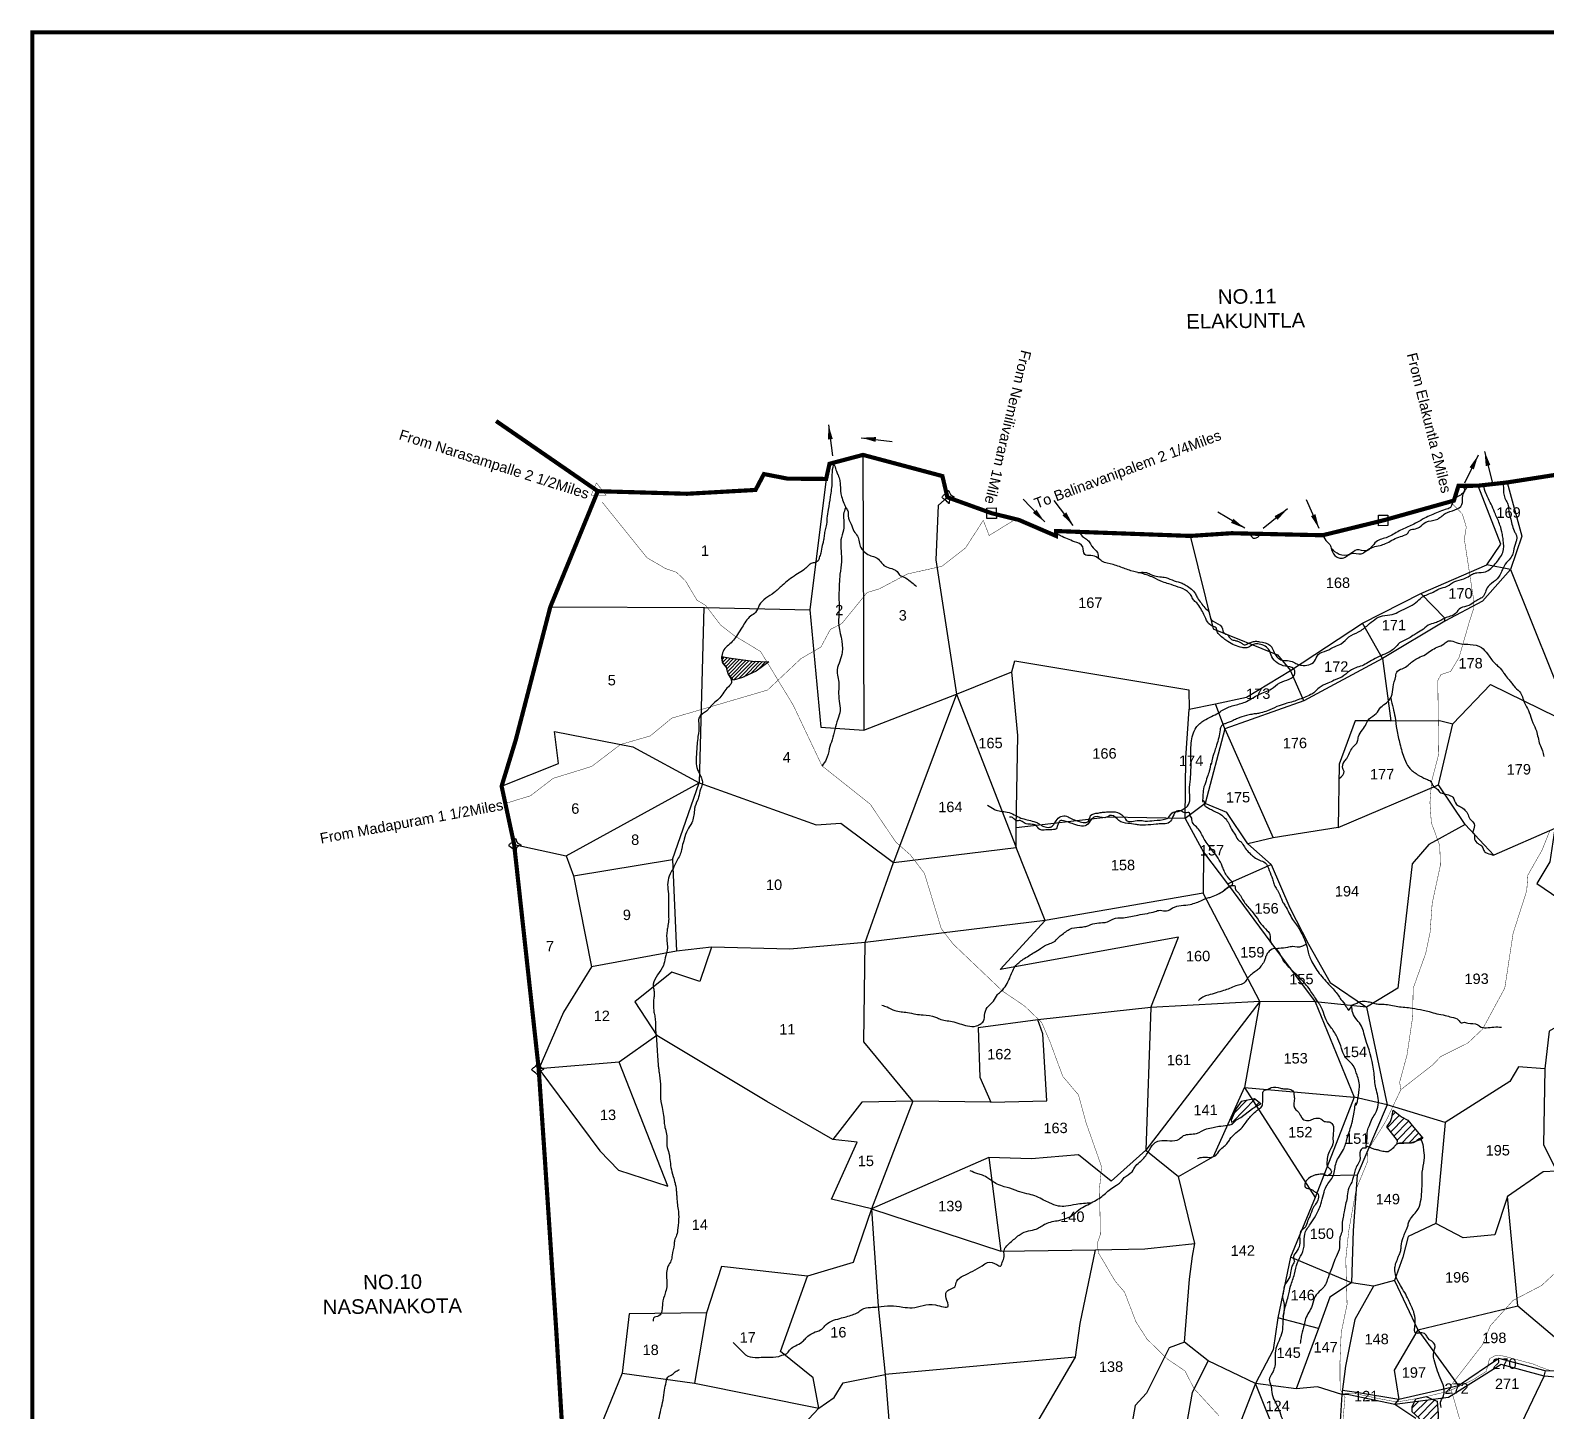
# Model space of a CAD drawing. Header units: feet. Extents: x 764898 to 774910, y 1587357 to 1595279.
# Drawn here: x 764898 to 768536, y 1591292 to 1594605 of the extents above; entities that cross this region are included whole.
import ezdxf
from ezdxf.enums import TextEntityAlignment as Align

# ---------------------------------------------------------------- set-up
doc = ezdxf.new("R2010")
doc.units = ezdxf.units.FT
doc.header["$LTSCALE"] = 15
doc.header["$MEASUREMENT"] = 0
doc.linetypes.add('HIDDEN2', pattern=[0.1875, 0.125, -0.0625])
for name, color, linetype in [('DIMENSION', 1, 'Continuous'), ('PLOT', 7, 'Continuous'), ('PLOT NO', 7, 'Continuous'), ('ROADS', 6, 'Continuous'), ('TANKS-STREAM', 4, 'Continuous'), ('VILLAGE STONES', 240, 'Continuous')]:
    doc.layers.add(name, color=color, linetype=linetype)
doc.layers.add('VILLAGE BOUNDRY', color=5, linetype='HIDDEN2', lineweight=100)
doc.styles.add('CANAL', font='Cambria.ttf')
doc.styles.get("Standard").update_dxf_attribs({"font": 'arial.ttf'})
doc.linetypes.add('DOTS', pattern='A,1e-06,-3,["●",Standard,S=3,R=0,X=-1.25,Y=-1.25],-3', length=6.000001)
doc.dimstyles.new('CRDS', dxfattribs={"dimtxt": 20, "dimasz": 35, "dimexe": 0.18, "dimexo": 0.0625, "dimgap": 0.09, "dimtad": 0, "dimtih": 1, "dimtoh": 1, "dimdec": 0, "dimzin": 2, "dimdsep": 46, "dimtxsty": 'CANAL', "dimcen": 0.09, "dimclrt": 256, "dimadec": 0, "dimazin": 0, "dimtfac": 1, "dimtdec": 0, "dimtofl": 0, "dimtmove": 0, "dimatfit": 3, "dimfxl": 1, "dimtfill": 2, "dimtfillclr": 5, "dimtolj": 1, "dimtzin": 0, "dimarcsym": 0})
pattern_1 = [(45.6396011, (0, 0), (-8.93695118, 8.7396169), [])]

msp = doc.modelspace()

# ---------------------------------------------------------------- hatches: boundary and pattern name
at = {"layer": 'TANKS-STREAM'}
h = msp.add_hatch(dxfattribs=at)
h.set_pattern_fill('ANSI31', color=256, scale=48.75844, angle=0.6396)
h.set_pattern_definition([(45.63960106, (36564.8594, 31353.337), (-4.35751798, 4.261300864), [])])
h.paths.add_polyline_path([(766621.6, 1593060.1), (766638.8, 1593068.1), (766669.2, 1593090.7), (766630.6, 1593092.4), (766573.5, 1593100.2), (766556.5, 1593103.5), (766560.1, 1593087), (766567.5, 1593078.1), (766571.6, 1593061.8), (766584.4, 1593046.8), (766606.5, 1593053.2)])
h = msp.add_hatch(dxfattribs=at)
h.set_pattern_fill('ANSI31,_O', color=256, scale=100, angle=0.6396)
h.set_pattern_definition(pattern_1)
h.paths.add_polyline_path([(767802.7, 1592036), (767790.7, 1592019.3), (767778.9, 1591990.9), (767780.2, 1591985.6), (767802, 1591997.7), (767829.7, 1592018.8), (767850, 1592030.3), (767834.7, 1592041.9)])
h = msp.add_hatch(dxfattribs=at)
h.set_pattern_fill('ANSI31,_O', color=256, scale=100, angle=0.6396)
h.set_pattern_definition(pattern_1)
edge = h.paths.add_edge_path()
edge.add_line((768178, 1591942.3), (768176.9, 1591934.4))
edge.add_line((768176.9, 1591934.4), (768177.8, 1591934.4))
edge.add_spline(control_points=[(768177.8, 1591934.4), (768179.2, 1591935), (768188.5, 1591937.3), (768197.9, 1591935.7), (768206, 1591935.9), (768206.2, 1591935.9)], knot_values=[752.223424, 752.223424, 752.223424, 752.223424, 756.817559, 781.039023, 781.436657, 781.436657, 781.436657, 781.436657], degree=3, periodic=0)
edge.add_line((768206.2, 1591935.9), (768209.2, 1591936))
edge.add_line((768209.2, 1591936), (768222.3, 1591940.5))
edge.add_spline(control_points=[(768222.3, 1591940.5), (768225.4, 1591942.9), (768229.9, 1591948.3), (768233.2, 1591945.9), (768234.2, 1591944.5)], knot_values=[718.392959, 718.392959, 718.392959, 718.392959, 729.244202, 734.823002, 734.823002, 734.823002, 734.823002], degree=3, periodic=0)
edge.add_line((768234.2, 1591944.5), (768238.5, 1591947.6))
edge.add_line((768238.5, 1591947.6), (768220.9, 1591968.5))
edge.add_line((768220.9, 1591968.5), (768202.2, 1591990.7))
edge.add_line((768202.2, 1591990.7), (768187.3, 1591999.1))
edge.add_line((768187.3, 1591999.1), (768167.4, 1592014.8))
edge.add_line((768167.4, 1592014.8), (768164.1, 1591997.6))
edge.add_line((768164.1, 1591997.6), (768160.8, 1591987.5))
edge.add_line((768160.8, 1591987.5), (768152.4, 1591975.2))
edge.add_line((768152.4, 1591975.2), (768178, 1591942.3))
h = msp.add_hatch(dxfattribs=at)
h.set_pattern_fill('ANSI31,_O', color=256, scale=100, angle=0.6396)
h.set_pattern_definition(pattern_1)
h.paths.add_polyline_path([(768275.2, 1591286.4), (768272.5, 1591316.6), (768262.7, 1591320.8), (768218.3, 1591314.9), (768213.2, 1591303.3), (768212.5, 1591291.2), (768229.4, 1591276.2), (768240.1, 1591250.8), (768244.8, 1591229.4), (768254.2, 1591207), (768258, 1591203.2), (768264.6, 1591228.8), (768273.2, 1591245.1), (768274.1, 1591263.7)])

# ---------------------------------------------------------------- linework, layer by layer
at = {"layer": 'DIMENSION', "color": 5, "const_width": 10}
msp.add_lwpolyline([(764902.6, 1594600.5), (774705.6, 1594600.5), (774705.6, 1587362.4), (764902.6, 1587362.4)], close=True, dxfattribs=at)
at = {"layer": 'PLOT'}
for points in [[(766895.3, 1593587), (766897.4, 1592926.3)], [(768448.5, 1593312), (768598.6, 1592939.4), (768675.8, 1592931.8), (768693.5, 1592847.5), (768672.5, 1592745.4), (768910.2, 1592758.6), (769027.9, 1592875.8), (769026.8, 1593018.6), (768844.7, 1593132.6), (768835.6, 1593359.1), (768801, 1593562.8)], [(766806.9, 1593529.3), (766767.5, 1593215.5)], [(766145.1, 1593222.2), (766515.3, 1593220.9), (766767.5, 1593215.5), (766794.5, 1592933.6), (766897.4, 1592926.3), (767119.9, 1593012.8), (767252.2, 1593066.5), (767259.3, 1593092.6), (767676.8, 1593023.4), (767677.9, 1592976.6), (767740.9, 1592989.6), (767815.2, 1593005.9), (767920.8, 1593069.5), (768093.6, 1593183.2), (768233.3, 1593254.8), (768391.7, 1593323.3), (768425.9, 1593372.7), (768371.1, 1593513.1)], [(768440.9, 1593520.9), (768475.7, 1593392.3), (768448.5, 1593312), (768391.7, 1593323.3)], [(767097.8, 1593485.4), (767075.8, 1593465.8), (767070.1, 1593335.1), (767119.9, 1593012.8)], [(767680.1, 1593392.6), (767735.1, 1593169.6), (767890, 1593107.1), (767920.8, 1593069.5)], [(768448.5, 1593312), (768381.5, 1593236.2), (768291, 1593188), (768290.9, 1593195.2), (768233.3, 1593254.8)], [(766513.2, 1593220.9), (766502.1, 1592799.9)], [(768291, 1593188), (768142, 1593098.7), (768093.6, 1593183.2)], [(768142, 1593098.7), (767953.2, 1592996.8), (767920.8, 1593069.5)], [(768142, 1593098.7), (768161.5, 1592948.9), (768278.1, 1592949.8), (768310.6, 1592942.1)], [(766028.3, 1592792.3), (766165.1, 1592846.5), (766155.5, 1592923.8), (766343.3, 1592886.3), (766502.1, 1592799.9), (766783.2, 1592699.6), (766842.1, 1592703.7), (766968.8, 1592608.9), (767262.4, 1592645), (767262.4, 1592692.6), (767266.7, 1592913.7), (767252.2, 1593066.5)], [(768672.5, 1592745.4), (768554.9, 1592690.9), (768409, 1592627), (768340.4, 1592700.3), (768275.9, 1592795.3), (768310.6, 1592942.1), (768401, 1593035.9), (768598.6, 1592939.4)], [(767119.9, 1593012.8), (766968.8, 1592608.9)], [(767119.9, 1593012.8), (767262.4, 1592645)], [(767953.2, 1592996.8), (767763.5, 1592930.2), (767740.9, 1592989.6)], [(767763.5, 1592930.2), (767716.5, 1592750.4), (767668.6, 1592714.5), (767669.6, 1592860.3), (767677.9, 1592976.6)], [(768161.5, 1592948.9), (768076, 1592949.1), (768037.6, 1592845), (768035.7, 1592693.5), (768275.9, 1592795.3)], [(767763.5, 1592930.2), (767879.3, 1592668.2)], [(766058.4, 1592652.4), (766183.2, 1592624.8), (766502.1, 1592799.9)], [(766201.1, 1592577.1), (766438.6, 1592616.6), (766502.1, 1592799.9)], [(767668.6, 1592714.5), (767712.2, 1592633.7), (767770.2, 1592558.2), (767874.8, 1592604.4), (767818.6, 1592654.2), (767768.5, 1592728.8), (767716.5, 1592750.4)], [(767668.6, 1592714.5), (767484.1, 1592717.7), (767262.4, 1592692.6)], [(768035.7, 1592693.5), (767879.3, 1592668.2), (767818.6, 1592654.2)], [(768340.4, 1592700.3), (768252.5, 1592652.7), (768213, 1592605.8), (768178.4, 1592307.5), (768103.5, 1592262)], [(768554.9, 1592690.9), (768543, 1592610.6), (768512, 1592558.4), (768564.7, 1592522.9), (768611.1, 1592244.9), (768541.9, 1592204.7), (768531.4, 1592114.4), (768467.6, 1592118.7), (768447.5, 1592083.6), (768291.9, 1591985.3), (768152.7, 1592028.1)], [(766183.2, 1592624.8), (766201.1, 1592577.1), (766243.9, 1592358.8), (766176.8, 1592250.3), (766117.3, 1592113.9)], [(766438.6, 1592616.6), (766448, 1592396.1)], [(767712.2, 1592633.7), (767711.8, 1592535.8), (767332.4, 1592469.8), (767262.4, 1592645)], [(767332.4, 1592469.8), (766900.5, 1592417.5), (766968.8, 1592608.9)], [(767874.8, 1592604.4), (767919.4, 1592500.6), (767964.4, 1592413.1), (768016.5, 1592320.9), (768103.5, 1592262), (767979.8, 1592275)], [(767770.2, 1592558.2), (767885.2, 1592402.3), (767979.8, 1592275), (768073.9, 1592046), (767979.8, 1591805.6), (767921, 1591662), (767890.7, 1591516.6), (767879.4, 1591440), (767836.7, 1591359.1), (767723.1, 1591413.7), (767666.3, 1591458.6), (767678.3, 1591609.4), (767685.9, 1591664.8), (767691.2, 1591694.8), (767652.3, 1591855.9), (767736.3, 1591904), (767810.8, 1592069.3), (768073.9, 1592046)], [(767979.8, 1592275), (767847.2, 1592275.8), (767711.8, 1592535.8)], [(767847.2, 1592275.8), (767585.7, 1592261.1), (767652.6, 1592430.1), (767224.2, 1592352.8), (767332.4, 1592469.8)], [(766900.5, 1592417.5), (766719.9, 1592401.4), (766531.6, 1592406.2), (766448, 1592396.1), (766243.9, 1592358.8)], [(766531.6, 1592406.2), (766503.9, 1592323.8), (766436.9, 1592346.2), (766347.9, 1592275), (766400.6, 1592194)], [(767201.8, 1592034.5), (767014.5, 1592036.4), (766897.2, 1592178.9), (766900.5, 1592417.5)], [(767847.2, 1592275.8), (767573.7, 1591918.8), (767490.6, 1591844.8), (767412.4, 1591907.8), (767299.3, 1591898.3), (767196.9, 1591901.8), (766916, 1591778.1), (766819.6, 1591801.7), (766881.6, 1591938.2), (766823.3, 1591944.3)], [(767585.7, 1592261.1), (767314.7, 1592231.7), (767171.7, 1592212.4), (767175.6, 1592094.3), (767201.8, 1592034.5), (767336.6, 1592037.7), (767326.8, 1592198), (767314.7, 1592231.7)], [(767585.7, 1592261.1), (767573.7, 1591918.8), (767652.3, 1591855.9)], [(767847.2, 1592275.8), (767810.8, 1592069.3)], [(768103.5, 1592262), (768152.7, 1592028.1), (768073.9, 1592046)], [(767014.5, 1592036.4), (766892.5, 1592034.4), (766823.3, 1591944.3), (766664.5, 1592036), (766400.6, 1592194), (766310.5, 1592130.4), (766117.3, 1592113.9)], [(766117.3, 1592113.9), (766263.9, 1591917.5), (766308.7, 1591870.9), (766427.4, 1591832.8), (766310.5, 1592130.4)], [(768531.4, 1592114.4), (768527.6, 1591931.7), (768560.3, 1591868.3), (768526.8, 1591867), (768441.8, 1591807.9)], [(767014.5, 1592036.4), (766916, 1591778.1)], [(767810.8, 1592069.3), (767979.8, 1591805.6)], [(768152.7, 1592028.1), (768080.7, 1591858.7), (768000.2, 1591857.7)], [(768291.9, 1591985.3), (768269.8, 1591743.4), (768203.5, 1591712.2), (768190.6, 1591662.7), (768170.1, 1591606.1), (768120.1, 1591592.9), (768066.9, 1591600.9)], [(767196.9, 1591901.8), (767225.8, 1591677.1)], [(768080.7, 1591858.7), (768071.4, 1591726.3), (768066.9, 1591600.9), (767921, 1591662)], [(769395.4, 1591866.9), (769418.6, 1591764.9), (769391, 1591727.4), (769397.1, 1591664.4), (769055.2, 1591500.2), (768945.4, 1591446.6), (768825.6, 1591381.4), (768652.8, 1591387.8), (768532.3, 1591389.7), (768420.8, 1591419.2), (768324.4, 1591354.1), (768180.8, 1591321.3)], [(768226.8, 1591488.1), (768466.3, 1591545.7), (768441.8, 1591807.9), (768411.5, 1591715.9), (768335.6, 1591708.8), (768269.8, 1591743.4)], [(766916, 1591778.1), (766872.1, 1591649.4), (766762.5, 1591616.6), (766555.6, 1591639.8), (766519.6, 1591528.6), (766334, 1591526.5), (766317.6, 1591383.8), (766185.3, 1591060.5)], [(766916, 1591778.1), (767225.8, 1591677.1), (767452.9, 1591680.2), (767571.1, 1591682.2), (767691.2, 1591694.8)], [(766916, 1591778.1), (766920.5, 1591707.3), (766931.4, 1591544.7), (766948.4, 1591380.9), (766976.9, 1591023.8), (766980.7, 1590991.1)], [(767221.7, 1590934.4), (767260.4, 1591175.4), (767404.9, 1591422.1), (767416, 1591503.5), (767452.9, 1591680.2)], [(766317.6, 1591383.8), (766490.8, 1591360.2), (766789, 1591300.2), (766775.9, 1591372.9), (766697.4, 1591435.8), (766762.5, 1591616.6)], [(768066.9, 1591600.9), (768015.4, 1591566.8), (767988, 1591491.3), (767890.7, 1591516.6)], [(768170.1, 1591606.1), (768226.8, 1591488.1), (768169.9, 1591390.9), (768180.8, 1591321.3), (768079.4, 1591337.9), (768045.4, 1591342.3)], [(768120.1, 1591592.9), (768074.9, 1591512.5), (768053, 1591401.1), (768044.2, 1591332.9), (767986, 1591351.4), (767934.6, 1591346.3)], [(766519.6, 1591528.6), (766490.8, 1591360.2)], [(768466.3, 1591545.7), (768652.8, 1591387.8)], [(767988, 1591491.3), (767934.6, 1591346.3), (767836.7, 1591359.1)], [(768226.8, 1591488.1), (768324.4, 1591354.1)], [(767666.3, 1591458.6), (767629.6, 1591444.8), (767575.8, 1591335.9), (767548, 1591306.7), (767516.8, 1591130.8)], [(767404.9, 1591422.1), (766948.4, 1591380.9)], [(766186.5, 1591048.6), (766379.8, 1590983.9), (766390.1, 1591033.3), (766434.4, 1591049.8), (766462.7, 1591086.8), (766595.8, 1591093.5), (766789, 1591300.2), (766826.1, 1591325.9), (766848, 1591361.3), (766948.4, 1591380.9)], [(767723.1, 1591413.7), (767684.9, 1591337.4), (767649.7, 1591141.2)], [(768529.2, 1591376.5), (768426.3, 1591405.2), (768300.2, 1591325.8), (768171, 1591308.6), (768180.8, 1591321.3)], [(768697, 1591362.9), (768529.2, 1591376.5), (768532.7, 1591389.6)], [(767836.7, 1591359.1), (767796.5, 1591254.8), (767745.4, 1591160.9), (767719.4, 1591154.2), (767709.7, 1591122.9), (767649.7, 1591141.2), (767495.1, 1591129), (767423.9, 1591051.6), (767316.2, 1590914), (767221.7, 1590934.4), (766980.7, 1590991.1), (766807.7, 1590686.5), (766728, 1590746.1), (766492.9, 1590714.6), (766466.4, 1590777.2), (766206.4, 1590855.3)], [(767811.8, 1591107.9), (767873.7, 1591123.2), (767890.2, 1591226), (767836.7, 1591359.1)], [(768255.2, 1591191.5), (768388, 1591222.4), (768466.2, 1591245.1), (768529.2, 1591376.5)], [(768044.2, 1591332.9), (768037.5, 1591230.7), (768009.6, 1591138.5), (767959.9, 1591156.9), (767933.9, 1591193.4), (767932.8, 1591209.5), (767890.2, 1591226)], [(768171, 1591308.6), (768061, 1591332.2), (768044.2, 1591332.9)], [(768221.9, 1591275), (768171, 1591308.6)]]:
    msp.add_lwpolyline(points, dxfattribs=at)
at = {"layer": 'PLOT NO'}
for points in [[(767192.6, 1593459.5), (767215, 1593459.8), (767215.3, 1593434.5), (767192.8, 1593434.2)], [(768131.9, 1593442.4), (768154.4, 1593442.7), (768154.7, 1593417.4), (768132.2, 1593417.1)]]:
    msp.add_lwpolyline(points, close=True, dxfattribs=at)
msp.add_spline([(767089.3, 1593490.7), (767096.4, 1593495.9), (767100.3, 1593501.8), (767105.6, 1593492), (767114.2, 1593486.3), (767103.9, 1593480.3), (767102, 1593470.4), (767094.6, 1593477.2), (767085.3, 1593485.6), (767089.3, 1593490.8)], degree=3, dxfattribs=at)
at = {"layer": 'ROADS', "linetype": 'DOTS', "ltscale": 0.5, "const_width": 1}
for points in [[(766269.5, 1593473.8), (766376.9, 1593340.5), (766421.2, 1593314.4), (766447.8, 1593305.4), (766469.3, 1593285.1), (766497.1, 1593238.4), (766517.6, 1593226.1), (766553.7, 1593178.8), (766585.3, 1593154.2), (766649.9, 1593115), (766728, 1592986.4), (766797, 1592841), (766912.7, 1592749.1), (766973.9, 1592658.3), (767009, 1592627.3), (767042.7, 1592583.2), (767083.2, 1592450.3), (767111.5, 1592413.6), (767229.5, 1592301.2), (767283.6, 1592264.3), (767323.7, 1592225.8), (767343.2, 1592180.9), (767374.7, 1592096), (767395.7, 1592071.1), (767412.3, 1592051.6), (767430.6, 1591984.4), (767454.6, 1591916.4), (767467.7, 1591879.2), (767462.8, 1591827.6), (767464.2, 1591749.7), (767464.7, 1591716.4), (767457, 1591694.6), (767460.7, 1591672), (767500.3, 1591604.8), (767522.8, 1591578.5), (767550.2, 1591507.2), (767576.7, 1591465.8), (767624.9, 1591418.6), (767668.1, 1591389.1), (767689.6, 1591346.9), (767749.6, 1591281.7)], [(766037.2, 1592750.8), (766097.5, 1592769.2), (766152.1, 1592811.1), (766244.4, 1592839.6), (766313.5, 1592892.2), (766384.9, 1592912.8), (766436.4, 1592955.4), (766506.7, 1592976), (766604.5, 1593004.7), (766666.4, 1593022.9), (766746.5, 1593098.3), (766794.3, 1593125.9), (766806.5, 1593148.8), (766816.9, 1593168.2), (766844.8, 1593182.7), (766884, 1593230.8), (766905.1, 1593256.7), (766934.2, 1593265.5), (767002.1, 1593301.4), (767084.4, 1593319.6), (767141.3, 1593363.9), (767183.9, 1593429.9), (767198, 1593393.7), (767254.4, 1593428.4)], [(768044.1, 1591242.5), (768051.8, 1591326.6), (768039.9, 1591345.2), (768039.6, 1591409.9), (768042.6, 1591481.5), (768056.7, 1591549.1), (768053.6, 1591657.6), (768060.5, 1591724.2), (768078.3, 1591824.9), (768106.5, 1591893.4), (768105.8, 1591917.7), (768150.5, 1591989.9), (768185.6, 1592064), (768238.1, 1592104.9), (768262.9, 1592124.3), (768281.3, 1592143.7), (768346.1, 1592175.8), (768381.5, 1592209.1), (768435.1, 1592308), (768455.1, 1592439.8), (768487.7, 1592541.5), (768490.4, 1592579), (768524.2, 1592638.3), (768543.2, 1592685.7)], [(768568.6, 1591636.3), (768523.4, 1591594.4), (768489.7, 1591576.8), (768454.9, 1591558.6), (768423, 1591523), (768400.2, 1591497.6), (768381.7, 1591452.5), (768339.7, 1591398.4), (768308.7, 1591358.4), (768301.1, 1591341.1), (768238.4, 1591325.8), (768175.9, 1591314.9), (768135.7, 1591322.5), (768074.8, 1591335.4), (768045.9, 1591335.9)]]:
    msp.add_lwpolyline(points, dxfattribs=at)
at = {"layer": 'ROADS', "linetype": 'HIDDEN2', "ltscale": 10, "const_width": 1}
for points in [[(768185.6, 1592064), (768182.9, 1592082.4), (768200.5, 1592147.4), (768214.1, 1592239.2), (768215.2, 1592307.2), (768245.4, 1592391.4), (768255.8, 1592441.3), (768260.9, 1592511.2), (768280.5, 1592602.5), (768279.1, 1592649.5), (768258.8, 1592705), (768255.5, 1592753.1), (768259.7, 1592804.7), (768276.6, 1592869.3), (768274.9, 1592999.8), (768274.4, 1593046), (768282.1, 1593060.1), (768305.1, 1593067.4), (768325.6, 1593101.8), (768349.5, 1593184.9), (768359.6, 1593216.2), (768361, 1593234.6), (768342.8, 1593353.5), (768338, 1593385), (768342.7, 1593413.8), (768333.2, 1593445.2), (768304.2, 1593474.9)], [(768301.1, 1591341.1), (768356.8, 1591367.1), (768390.7, 1591388.4), (768393.9, 1591401), (768398.3, 1591418.5), (768413.7, 1591427.2), (768433.1, 1591425), (768483.2, 1591411.4), (768503.5, 1591405.9), (768519.7, 1591399.1), (768546.7, 1591389.5)], [(768304.9, 1591349.7), (768339.7, 1591229), (768408.7, 1591245.1), (768454.1, 1591229.8), (768475, 1591229.2), (768541.3, 1591255.7), (768580.7, 1591280.8), (768610.4, 1591293), (768630.3, 1591301.3), (768709.4, 1591316.7), (768726.2, 1591337.3), (768733.3, 1591375.5)]]:
    msp.add_lwpolyline(points, dxfattribs=at)
at = {"layer": 'TANKS-STREAM'}
for points in [[(766555.7, 1593103.7), (766573.5, 1593100.2), (766630.6, 1593092.4), (766669.2, 1593090.7), (766638.8, 1593068.1), (766621.6, 1593060.1), (766606.5, 1593053.2), (766584.4, 1593046.8), (766571.6, 1593061.8), (766567.5, 1593078.1), (766560.1, 1593087), (766556.5, 1593103.5)], [(767781.3, 1591981.6), (767791.1, 1591991.6), (767802, 1591997.7), (767829.7, 1592018.8), (767850, 1592030.3), (767834.7, 1592041.9), (767802.7, 1592036), (767790.7, 1592019.3), (767778.9, 1591990.9), (767781.3, 1591981.6)], [(768167.4, 1592014.8), (768187.3, 1591999.1), (768202.2, 1591990.7), (768220.9, 1591968.5), (768238.5, 1591947.6), (768234.2, 1591944.5), (768209.2, 1591936), (768176.9, 1591934.4), (768178, 1591942.3), (768152.4, 1591975.2), (768160.8, 1591987.5), (768164.1, 1591997.6), (768167.4, 1592014.8)], [(768212.5, 1591291.2), (768213.2, 1591303.3), (768221.8, 1591322.9), (768246.7, 1591327.8), (768262.7, 1591320.8), (768272.5, 1591316.6), (768275.2, 1591286.4), (768274.1, 1591263.7), (768273.2, 1591245.1), (768264.6, 1591228.8), (768258, 1591203.2), (768254.2, 1591207), (768244.8, 1591229.4), (768240.1, 1591250.8), (768229.4, 1591276.2), (768212.5, 1591291.2)]]:
    msp.add_lwpolyline(points, dxfattribs=at)
for points in [[(766825.4, 1593568.5), (766821, 1593545.4), (766820.7, 1593521.7), (766816.8, 1593486.4), (766811.9, 1593455.9), (766808.9, 1593434.8), (766807.3, 1593416.7), (766803.9, 1593404), (766802.1, 1593390.9), (766800, 1593379.6), (766797.5, 1593369.9), (766794.1, 1593351.6), (766790.4, 1593340), (766787.5, 1593332.8), (766778, 1593328.4), (766768.7, 1593325.2), (766760.9, 1593318), (766750.4, 1593309.1), (766734.3, 1593299), (766701.7, 1593273.7), (766682, 1593256.7), (766646.4, 1593226.1), (766637.4, 1593209.1), (766625.6, 1593200.3), (766605.3, 1593173.5), (766594.1, 1593156), (766584.6, 1593142.2), (766561.5, 1593119), (766556.6, 1593104), (766559.1, 1593086.4), (766567.1, 1593076.8), (766568.7, 1593071.2), (766573.9, 1593057.3), (766578.7, 1593048.8), (766579.5, 1593040.9), (766569, 1593027.3), (766549.2, 1593001.4), (766536.5, 1592990.7), (766524.7, 1592977.5), (766519.8, 1592972.2), (766510.4, 1592965.8), (766501.4, 1592955.1), (766501.6, 1592939.5), (766499.4, 1592911.3), (766497.2, 1592892.5), (766496.2, 1592876.5), (766495.1, 1592858.9), (766494.9, 1592850.3), (766498.1, 1592832.5), (766502.7, 1592822.6), (766506.8, 1592813.9), (766508.9, 1592808.2), (766509.7, 1592797.2), (766505.6, 1592784.8), (766500.8, 1592765.5), (766492.1, 1592742.8), (766490.8, 1592734.5), (766484.6, 1592704.7), (766473.9, 1592687), (766466.5, 1592665.3), (766461.5, 1592647.5), (766460, 1592639.6), (766455.5, 1592625.6), (766448.8, 1592613.4), (766439.5, 1592594.2), (766432.7, 1592581.7), (766426.8, 1592561.1), (766428, 1592539.8), (766428.9, 1592515.3), (766428.9, 1592497.9), (766428.3, 1592485.1), (766429.1, 1592474.3), (766427.3, 1592458), (766425.2, 1592445.9), (766424.8, 1592420.2), (766426.1, 1592404.6), (766420.9, 1592380.3), (766416.4, 1592362), (766392.1, 1592317.1), (766393.1, 1592304.9), (766394.6, 1592294.1), (766393.8, 1592285.1), (766393.4, 1592253.5), (766395.6, 1592241.3), (766397.3, 1592227.8), (766397.5, 1592215.7), (766398.5, 1592197.4), (766400.6, 1592175), (766402, 1592148.4), (766403.7, 1592126.1), (766404.9, 1592115.7), (766406.1, 1592105.6), (766409.3, 1592077.5), (766409.2, 1592050.2), (766413.2, 1592021.1), (766417, 1592002.4), (766418.2, 1591986.2), (766420.2, 1591973.3), (766424, 1591957.5), (766425.4, 1591925.8), (766428.4, 1591916.2), (766434.6, 1591877.4), (766439.9, 1591856.2), (766444.4, 1591840), (766446.3, 1591830.7), (766447.5, 1591819.9), (766448.3, 1591809.5), (766449.6, 1591792.9), (766453.2, 1591759.9), (766451, 1591731.8), (766448, 1591715.2), (766443.1, 1591702.2), (766442.4, 1591692.8), (766437.3, 1591667.2), (766434.6, 1591653.5), (766427.9, 1591641.3), (766424.3, 1591608.1), (766424.4, 1591591.6), (766420.7, 1591575.7), (766414.4, 1591551.1), (766405.4, 1591521.6), (766392.8, 1591516.1), (766391.8, 1591508.9)], [(766827.2, 1593561.7), (766825.4, 1593568.5)], [(766827.2, 1593561.7), (766831.5, 1593547.8), (766835.5, 1593538.8), (766839.7, 1593525.4), (766840.8, 1593515.1), (766843.9, 1593487), (766849.4, 1593471.2), (766854.7, 1593459.5), (766859.8, 1593450), (766859.9, 1593440.4), (766866.6, 1593421.1), (766873.6, 1593403.9), (766882, 1593392.4), (766886, 1593378.4), (766890.4, 1593364.5), (766914.5, 1593344.9), (766925.8, 1593341.2), (766937.9, 1593330.8), (766945.5, 1593321.9), (766959.3, 1593315.6), (766977.1, 1593306.9), (766983.6, 1593298.5), (766994.4, 1593293.5), (766997.4, 1593291.8), (767012.5, 1593281.2), (767023.8, 1593271.2)], [(767555, 1593304.7), (767571.4, 1593305.2), (767578.9, 1593303.4), (767590.1, 1593298.3), (767607.5, 1593294.8), (767621.6, 1593292.5), (767641.7, 1593285.1), (767660.7, 1593279.1), (767670.5, 1593273.8), (767692.9, 1593253.8), (767697.7, 1593244.2), (767706.5, 1593231.8), (767715.5, 1593220.3), (767725, 1593210.5), (767728.2, 1593197.5), (767735.1, 1593188.1), (767755.9, 1593173.7), (767763.1, 1593158.3), (767769, 1593155.9), (767774.6, 1593149), (767781.4, 1593143.4), (767790.1, 1593141.3), (767797.9, 1593138.7), (767803.7, 1593135.5), (767809.4, 1593131.5), (767820.4, 1593135.1), (767827.5, 1593137.4), (767836.9, 1593140), (767846.7, 1593138.7), (767871.7, 1593130.2), (767877.2, 1593123.5), (767883.5, 1593109.7), (767890.2, 1593100.4), (767900.5, 1593094.3), (767917.9, 1593093.2), (767931.2, 1593088.2), (767942, 1593083.5), (767947.3, 1593082.4), (767978.6, 1593092), (767987.4, 1593108), (768007.8, 1593117.4), (768027.8, 1593127.1), (768042.8, 1593133.7), (768061.2, 1593150.3), (768084.3, 1593162.5), (768106.6, 1593178.7), (768141.8, 1593201), (768164.8, 1593204.2), (768183.3, 1593212.2), (768221.7, 1593232.6), (768236.4, 1593245.7), (768263.3, 1593257.9), (768277.9, 1593265.6), (768296.8, 1593271.8), (768315, 1593283.1), (768336.6, 1593289.6), (768350.1, 1593296.7), (768360, 1593302.2), (768367.6, 1593304), (768388.8, 1593306.8), (768412.1, 1593325.7), (768430.2, 1593353.2), (768431.5, 1593383.2), (768429.2, 1593396.4), (768423.5, 1593418.7), (768412.6, 1593444.5), (768404.6, 1593464.2), (768395.7, 1593481.9), (768390.4, 1593493.7), (768384.8, 1593514.6), (768384.8, 1593515)], [(768430.4, 1593519.7), (768431.5, 1593513.1), (768431.8, 1593505.5), (768432.1, 1593495.9), (768435.4, 1593483.3), (768441.5, 1593471), (768444, 1593460.5), (768444.9, 1593448.9), (768448.1, 1593437.2), (768457.5, 1593404.6), (768461.4, 1593397), (768463.7, 1593390.1), (768463.7, 1593385.8), (768461.9, 1593377.9), (768455.7, 1593355.7), (768452.2, 1593344.5), (768442.8, 1593332.7), (768430.9, 1593315.5), (768425.7, 1593303.1), (768412.7, 1593285.8), (768395.2, 1593271.1), (768388.4, 1593257.6), (768381.6, 1593245.9), (768373.3, 1593240.5), (768362.9, 1593234.9), (768348.4, 1593225.4), (768329.1, 1593219.5), (768316.6, 1593206.5), (768290.9, 1593195.2), (768281.3, 1593190), (768271.3, 1593185.1), (768255.3, 1593180.4), (768239.7, 1593169.2), (768223.8, 1593159), (768214.3, 1593153.4), (768201.9, 1593145.4), (768182.6, 1593136), (768170.8, 1593123.4), (768147.5, 1593109.3), (768110.9, 1593091.3), (768096.2, 1593082.7), (768066.9, 1593071.4), (768049.3, 1593057.5), (768025.8, 1593046.2), (768010.6, 1593039.1), (767989.6, 1593028.4), (767979, 1593018.2), (767969.3, 1593011.9), (767938.8, 1592999.2), (767923.1, 1592994), (767908.4, 1592990.1), (767888.5, 1592983), (767865.4, 1592973.2), (767849.4, 1592968), (767839.4, 1592966.2), (767828, 1592964.6), (767815.1, 1592961.9), (767793.9, 1592955), (767783.4, 1592949.8), (767764.4, 1592942.2), (767757, 1592938.6), (767753, 1592932.1), (767751.9, 1592927.5), (767749, 1592908.7), (767743.2, 1592890.5), (767739.7, 1592877.8), (767733.7, 1592860.1), (767729.8, 1592843.8), (767729.8, 1592846.3), (767727.3, 1592833.4), (767722.5, 1592817.6), (767716.9, 1592800.6), (767711.2, 1592781.2), (767710.8, 1592769), (767711, 1592755.4), (767712.6, 1592757.6), (767714.4, 1592748.8), (767718, 1592743.3), (767726, 1592738.6), (767736.1, 1592733.5), (767756, 1592722.5), (767764.7, 1592714.5), (767773.2, 1592702.4), (767781.8, 1592685.1), (767789.3, 1592674.4), (767796.6, 1592662.1), (767802.2, 1592658.4), (767806.8, 1592652.3), (767814.6, 1592640.7), (767825.2, 1592629.3), (767834.1, 1592622), (767846.6, 1592614.8), (767860.1, 1592608.7), (767869.9, 1592590), (767877.8, 1592569.6), (767881, 1592558.4), (767886.4, 1592547.2), (767890.5, 1592540.8), (767899.1, 1592521.8), (767902.8, 1592513.5), (767908.4, 1592504.7), (767926, 1592472.8), (767935, 1592460), (767943, 1592447.9), (767948.1, 1592438.4), (767961.9, 1592400.9), (767965, 1592388), (767970.4, 1592375), (767979.1, 1592358.6), (767990.1, 1592343.2), (768015.7, 1592313.9), (768035.4, 1592291), (768041.9, 1592280.8), (768054.1, 1592264), (768060.6, 1592255.2), (768068.1, 1592265.7), (768076, 1592270.2), (768092.7, 1592276.4), (768107.5, 1592275.3), (768120, 1592272), (768132.4, 1592269.4), (768145.6, 1592269.1), (768178.3, 1592263.9), (768212.5, 1592260), (768239.3, 1592254.8), (768253.7, 1592251.6), (768272.1, 1592246.3), (768291.8, 1592242.5), (768307.6, 1592238.1), (768324.2, 1592231.2), (768330.6, 1592224.6), (768335.4, 1592225.6), (768346.1, 1592224), (768370.3, 1592220), (768374.7, 1592216.5), (768408.6, 1592214.5), (768427.3, 1592214.2)], [(767998.1, 1593394.2), (768009.3, 1593378.2), (768015, 1593372), (768019.7, 1593359.7), (768031.7, 1593342.4), (768042.5, 1593339.1), (768054.8, 1593343.2), (768067.2, 1593350.7), (768090.3, 1593349.8), (768099.3, 1593354.4), (768108.2, 1593360.7), (768118.9, 1593365.9), (768135.7, 1593370), (768149.2, 1593374.1), (768163.8, 1593382.2), (768180.6, 1593389.7), (768196.4, 1593394.9), (768203.1, 1593400.1), (768204.7, 1593404), (768217.6, 1593409.2), (768230.5, 1593413.9), (768245.6, 1593425.9), (768271.5, 1593431.8), (768282.1, 1593438.7), (768292.2, 1593446.1), (768332.1, 1593467.6), (768334.6, 1593489.6), (768347.5, 1593512.9)], [(768334.4, 1593512.7), (768338.5, 1593499.9), (768331.6, 1593492.5), (768325.6, 1593488.4), (768314.5, 1593482.4), (768304.5, 1593461.1), (768292.2, 1593455.9), (768275.3, 1593449.5), (768258.5, 1593442.5), (768242.2, 1593435), (768224.3, 1593424.7), (768209.7, 1593417.8), (768195.7, 1593410.9), (768181.6, 1593404.5), (768153.6, 1593389.6), (768126.7, 1593378.6), (768102.2, 1593356.5), (768080.1, 1593358.9), (768063.5, 1593349.1), (768037.9, 1593348.3), (768018.7, 1593362.8)], [(766853.7, 1593459.9), (766848.7, 1593444.6), (766849.4, 1593426.4), (766848.2, 1593406.8), (766842.4, 1593383), (766842.7, 1593356.4), (766843.5, 1593330.8), (766840.1, 1593300.9), (766838.5, 1593277.6), (766837.4, 1593248.2)], [(767194.4, 1592746.9), (767209.8, 1592737.2), (767215.1, 1592734.7), (767228.7, 1592731.9), (767245.7, 1592729), (767278.1, 1592714.4), (767289.1, 1592711.9), (767304.8, 1592707.4), (767314.3, 1592704.2), (767321.7, 1592699.3), (767329, 1592695.6), (767342.8, 1592693.6), (767350.9, 1592697.7), (767358.6, 1592709.5), (767370, 1592719.6), (767383.9, 1592720.2), (767396.4, 1592713.8), (767409.3, 1592709.2), (767423.5, 1592705.3), (767436.1, 1592708.1), (767441.4, 1592721.7), (767459.4, 1592727.9), (767469.8, 1592729.6), (767483.1, 1592730.5), (767505.9, 1592729.1), (767523.9, 1592715.2), (767526.7, 1592711), (767556.9, 1592710.2), (767572.3, 1592708.5), (767594.1, 1592710), (767622.2, 1592713.8), (767627.9, 1592716.7), (767639.6, 1592729.8), (767646.2, 1592730.5), (767665.9, 1592738.4), (767668.8, 1592740.2), (767674, 1592744.6), (767678.8, 1592782), (767680.9, 1592809.3), (767682.2, 1592853.5), (767682.7, 1592895.8), (767694.7, 1592933), (767713.4, 1592950), (767748.9, 1592968.6), (767761.1, 1592976.5), (767787.6, 1592986.6), (767815.6, 1592995.6), (767844.8, 1593012.1), (767875.2, 1593025.7), (767895.3, 1593040.3), (767931.5, 1593062.4), (767928.2, 1593074.4), (767908.8, 1593080.1), (767889, 1593088.1), (767876.4, 1593102.3), (767870, 1593118.2), (767860.4, 1593127.9), (767845.5, 1593133.3), (767834.7, 1593133.2), (767816.5, 1593124.2), (767804.7, 1593124.9), (767770.6, 1593139.1), (767761, 1593146.2), (767750.4, 1593155.1), (767745, 1593163.1), (767742.3, 1593171.9), (767733.4, 1593176.4), (767722.4, 1593185.6), (767713.4, 1593204.4), (767705.5, 1593218.3), (767696, 1593231.8), (767687.9, 1593239.6), (767682.6, 1593249.4), (767674.2, 1593259.3), (767651.6, 1593269.9), (767629.3, 1593277.7), (767613.9, 1593282.2), (767592, 1593292.8), (767564.8, 1593302.2), (767538.2, 1593309.2), (767510.8, 1593318.9), (767495.2, 1593323.9), (767468.4, 1593332.2), (767458, 1593340), (767442, 1593345.5), (767427.4, 1593348.2), (767422.6, 1593366.2), (767402.6, 1593378.7), (767385.6, 1593385.7), (767369.4, 1593392.8), (767358.6, 1593398.5)], [(767413.8, 1593402.3), (767424.2, 1593389.5), (767434, 1593382.6), (767440.8, 1593373.7), (767444.2, 1593367.8), (767457.6, 1593352.6), (767460.1, 1593338.5)], [(767823.4, 1593397.5), (767832.3, 1593387.6), (767840.1, 1593388.5), (767844, 1593391.3), (767848.4, 1593396.8)], [(766837.4, 1593248.2), (766837.6, 1593209.8), (766836.9, 1593186.1), (766845.3, 1593113.2), (766839.9, 1593092.3), (766833.4, 1593071.4), (766837.6, 1593037.3), (766836.9, 1593020.2), (766838.1, 1592996.5), (766840.2, 1592973.8), (766834.8, 1592952.9), (766821.1, 1592903.5), (766814.5, 1592881.9), (766807.2, 1592856.2), (766797, 1592841)], [(768037.1, 1592810.1), (768049.4, 1592827.8), (768046.4, 1592834.3), (768049.6, 1592850.5), (768056, 1592859), (768070, 1592884.9), (768081.9, 1592899.9), (768084, 1592911.5), (768093.4, 1592927.3), (768102.7, 1592941.6), (768110, 1592954), (768126.6, 1592966.3), (768137.7, 1592981.4), (768151.6, 1592992.4), (768157.8, 1592998.5), (768163.5, 1593008.2), (768167.1, 1593029.5), (768173.3, 1593055.8), (768177.5, 1593068.4), (768193.6, 1593075.8), (768206.5, 1593085.4), (768227.7, 1593100.4), (768244.5, 1593107.9), (768258.3, 1593118.1), (768273, 1593125.5), (768289.3, 1593134.1), (768299.6, 1593140.8), (768314.1, 1593138.5), (768331.5, 1593133.6), (768352, 1593132.4), (768378.8, 1593124.8), (768393.5, 1593109.8), (768410, 1593088.2), (768417.8, 1593081.3), (768429.5, 1593068.1), (768434.9, 1593060.3), (768443.7, 1593049), (768450.3, 1593041.2), (768456.5, 1593032.8), (768470.4, 1593019.2), (768482.5, 1592992.1), (768491.9, 1592973.9), (768499.1, 1592952.8), (768502.6, 1592944.4), (768510.8, 1592925), (768519.1, 1592892.6), (768525.6, 1592877.1), (768528.8, 1592863.4)], [(768161.3, 1593003.5), (768167.2, 1592979.7), (768171.7, 1592958), (768175.8, 1592927.6), (768183.5, 1592893.7), (768194.2, 1592857.6), (768205.5, 1592836.8), (768225.2, 1592820.6), (768247, 1592809), (768257, 1592803.8), (768265.1, 1592790.8), (768272.1, 1592786), (768279.5, 1592777.7), (768290.4, 1592773.9), (768303.2, 1592770), (768310.2, 1592765.9), (768319.1, 1592748.4), (768329.1, 1592742.8), (768346.9, 1592723.9), (768353.5, 1592711.4), (768360.2, 1592704.7), (768360.8, 1592690.2), (768359.2, 1592680.2), (768361.2, 1592678.1), (768362.6, 1592665.5), (768371.1, 1592654.5), (768374.6, 1592652.3), (768379.6, 1592648.9), (768384.2, 1592639.8), (768386.2, 1592635.6), (768392.7, 1592631.5), (768409, 1592627)], [(766940.5, 1592266.6), (766953, 1592262.6), (766971.4, 1592254.2), (767002.2, 1592249.3), (767021.8, 1592245.4), (767039.4, 1592243.7), (767069.1, 1592238.5), (767078.5, 1592234.1), (767108.9, 1592227.7), (767145.8, 1592217.2), (767167.5, 1592217.1), (767178.7, 1592222.8), (767185.4, 1592230.8), (767186.7, 1592242.4), (767193.6, 1592261.2), (767208.1, 1592276.7), (767218, 1592292.5), (767227.7, 1592300.9), (767238.4, 1592314.5), (767247.2, 1592331.8), (767260.3, 1592359.3), (767279.8, 1592376.9), (767306.2, 1592393.3), (767321.5, 1592403.2), (767340.5, 1592413.5), (767353.2, 1592418.5), (767363.5, 1592428.8), (767373.2, 1592436.7), (767396.5, 1592451.4), (767420.8, 1592454.3), (767432.4, 1592456.7), (767451.8, 1592463.2), (767470.1, 1592464.9), (767481.8, 1592466.6), (767494.8, 1592473.5), (767519.9, 1592476.7), (767537.8, 1592479.6), (767554.7, 1592483.1), (767577.5, 1592487.1), (767596.2, 1592491.8), (767608.1, 1592494.6), (767623.5, 1592492.9), (767638.1, 1592500.1), (767680.2, 1592508.6), (767695.2, 1592512.9), (767722.8, 1592524.4), (767731.8, 1592526.8), (767746.7, 1592533.3), (767760.1, 1592541.3), (767774.7, 1592552.1), (767782, 1592556.6), (767772.5, 1592572.2), (767759.1, 1592595.6), (767755.3, 1592605.3), (767730.4, 1592641.9), (767712.1, 1592668.7), (767695.3, 1592694.7), (767685.5, 1592705.4), (767682.7, 1592718.1), (767679.4, 1592722.6), (767678.8, 1592728.4), (767668.7, 1592728.4), (767656.4, 1592733.2), (767646, 1592730.5), (767637, 1592715), (767627.4, 1592703.8), (767612.8, 1592702.2), (767598.9, 1592700.9), (767572.7, 1592699.1), (767559.2, 1592699), (767549.1, 1592700.7), (767530.6, 1592702.9), (767509.2, 1592710), (767491.6, 1592722.2), (767475.7, 1592716.7), (767451.5, 1592718.7), (767443.8, 1592713.1), (767431.5, 1592698.6), (767396.9, 1592702.4), (767385.7, 1592706.5), (767372.5, 1592709.6), (767368, 1592709.2), (767364.1, 1592704.1), (767361, 1592695.6), (767358.5, 1592690), (767352.1, 1592688), (767344.3, 1592687.6), (767330, 1592687), (767319.9, 1592688), (767310, 1592698), (767284.1, 1592702.6), (767279.2, 1592705.9), (767272, 1592709.6), (767262.7, 1592709.8), (767255.8, 1592715.8), (767246.8, 1592718.3)], [(767761.5, 1592541.3), (767775.2, 1592551.4), (767787.5, 1592552.9), (767789, 1592545), (767794.5, 1592538), (767809.7, 1592514.6), (767818.4, 1592503.6), (767827.8, 1592492.3), (767840.9, 1592475.4), (767849.9, 1592462.3), (767865.2, 1592445.4), (767871.3, 1592436.2), (767873.4, 1592418.3), (767880.2, 1592409.1)], [(767903.5, 1591520.1), (767906.2, 1591535), (767915.4, 1591568.1), (767921.2, 1591593.2), (767930.6, 1591621.9), (767937.6, 1591649.4), (767947.9, 1591669.7), (767954.1, 1591695.6), (767955, 1591717.4), (767968.9, 1591742.2), (767981.6, 1591762.1), (767993.9, 1591789.5), (768000.1, 1591813), (768006.8, 1591832.1), (768023.5, 1591858), (768030.4, 1591888.9), (768047.9, 1591920.4), (768057.3, 1591948), (768068.2, 1591983.3), (768073.6, 1592010.4), (768077.8, 1592031), (768077.8, 1592029.7), (768085.9, 1592064.5), (768080.7, 1592099.2), (768071.1, 1592122.1), (768051.5, 1592143.7), (768043.5, 1592163.2), (768034.8, 1592185.8), (768021.6, 1592209), (768006.4, 1592231.5), (767997.6, 1592255.6), (767983.2, 1592280.1), (767965.5, 1592306.5), (767951.4, 1592323.6), (767920.6, 1592354.6), (767897.5, 1592385.7), (767885.2, 1592402.3), (767869.4, 1592396.2), (767864.2, 1592388.5), (767860.6, 1592380.4), (767857.9, 1592371.9), (767853.9, 1592365.8), (767845.6, 1592355.2), (767837.9, 1592348.6), (767818.1, 1592331.7), (767809.2, 1592320), (767802.3, 1592316.7), (767789.8, 1592313.3), (767774.5, 1592306.7), (767760.4, 1592302.1), (767742.3, 1592296.3), (767724, 1592291.1), (767710.7, 1592286.1), (767699.9, 1592277.9)], [(767885.2, 1592402.3), (767893.9, 1592403.6), (767914.2, 1592406), (767925.9, 1592408.1), (767950.9, 1592409.3), (767959, 1592411.8), (767958.7, 1592410.9)], [(768101.6, 1591923.4), (768104.6, 1591947.9), (768105.6, 1591965.3), (768110.1, 1591978.4), (768117.1, 1591995), (768125.1, 1592007.8), (768130.8, 1592048.3), (768125.9, 1592067.9), (768121.4, 1592103.8), (768103.6, 1592177.7), (768096.8, 1592199.8), (768091.5, 1592216.9), (768080.7, 1592231), (768070.3, 1592248.7), (768068.1, 1592265.7)], [(767697.6, 1591899.2), (767711, 1591902.2), (767726, 1591901.8), (767741.8, 1591906.4), (767751.4, 1591918.7), (767762.2, 1591928.3), (767770.1, 1591936.7), (767775.8, 1591945.1), (767789.9, 1591960.4), (767805, 1591973.6), (767814.8, 1591986), (767821.2, 1591995.2), (767829.6, 1592004.7), (767840.3, 1592014.1), (767846.9, 1592018.8), (767851.5, 1592022.9), (767854.4, 1592034.1), (767854.8, 1592051.2), (767856.8, 1592061.7), (767864.8, 1592064.6), (767874.6, 1592069), (767897, 1592067.8), (767906.5, 1592066.1), (767918.5, 1592065.7), (767928, 1592059), (767929.1, 1592052.1), (767930.2, 1592043.7), (767930.4, 1592020.3), (767938.3, 1592012.2), (767946.2, 1592000.1), (767952.8, 1591992), (767965.9, 1591990.5), (767977.7, 1591994.7), (767993.6, 1591994.1), (768002.2, 1591988.1), (768013.7, 1591987), (768021.9, 1591980.9), (768024.5, 1591970.4), (768022.7, 1591948.7), (768022.8, 1591934.5), (768012.1, 1591911.2), (768008.6, 1591894.5), (768009.3, 1591881), (768019.1, 1591867.7), (768009.8, 1591857.8), (768001.5, 1591861.1), (767991.8, 1591861.2), (767981.2, 1591859.5), (767960.1, 1591847), (767956.1, 1591839.6), (767955.4, 1591832.3), (767962.4, 1591827.1), (767974.3, 1591823.5), (767980, 1591818.7), (767984.3, 1591817.1), (767987.9, 1591806.6), (767982.8, 1591792.2), (767975.6, 1591780.7), (767967.2, 1591760.3), (767961.8, 1591748.5), (767955.8, 1591733.4), (767947.9, 1591727.6), (767942.8, 1591691.6), (767934.4, 1591674.4), (767928, 1591659.1), (767930.2, 1591653), (767926.2, 1591644), (767921.8, 1591629.2), (767917.2, 1591610.8), (767907.1, 1591595.3), (767904.3, 1591581.6), (767902.5, 1591572.9), (767901.4, 1591567.9), (767904.3, 1591556.5), (767905.7, 1591541.4), (767902.4, 1591507.7), (767901, 1591483.6), (767893.5, 1591462.7), (767884.8, 1591436.5), (767883.9, 1591404.7), (767880, 1591390.4), (767875.6, 1591381.8), (767869.9, 1591368.6), (767874, 1591354.2), (767876.8, 1591333.2), (767885.7, 1591312.4), (767902.5, 1591269.4), (767906.5, 1591240.6), (767902.7, 1591226.6), (767901.2, 1591202.5), (767901.4, 1591189.4), (767902.4, 1591170.8), (767900.9, 1591153.3)], [(766583.8, 1591457.6), (766605.5, 1591435.8), (766613.7, 1591428.1), (766636.5, 1591421.9), (766645.9, 1591422), (766666.1, 1591422.2), (766693, 1591424.4), (766700.8, 1591427.1), (766714.4, 1591432.8), (766720.8, 1591441), (766733.7, 1591449.9), (766748.5, 1591458.1), (766756.2, 1591466), (766763.3, 1591472.6), (766776.8, 1591481.2), (766793, 1591487.8), (766799.8, 1591492.5), (766803.6, 1591497.4), (766839.9, 1591515.4), (766870.4, 1591524.2), (766883, 1591529.8), (766892.6, 1591537.1), (766913.4, 1591541.8), (766931.5, 1591543.1), (766961.1, 1591545.6), (766990.7, 1591542.7), (767013.4, 1591541), (767069.4, 1591547.8), (767099.7, 1591544.3), (767094.9, 1591564.3), (767095.7, 1591578.9), (767103.7, 1591585.2), (767115.7, 1591591.5), (767120.4, 1591604.8), (767135.5, 1591617.3), (767180.9, 1591641.8), (767194.1, 1591649.4), (767216.6, 1591644.4), (767225.1, 1591641), (767229.2, 1591649.4), (767233.9, 1591663.8), (767233.7, 1591677.2), (767251.4, 1591699.7), (767272.6, 1591717.1), (767292.6, 1591725.4), (767310.8, 1591729.8), (767333.7, 1591742.7), (767364.9, 1591750.7), (767399.8, 1591764.4), (767417.5, 1591779.2), (767434.6, 1591788.2), (767450.8, 1591797.1), (767465, 1591805.7), (767488.8, 1591825.2), (767503.3, 1591834.8), (767513.3, 1591842.4), (767522, 1591853.2), (767540.7, 1591867.4), (767549.6, 1591881.7), (767561.8, 1591892.6), (767579.3, 1591914.4), (767593.5, 1591935), (767606.5, 1591941.3), (767653.8, 1591945.7), (767664.5, 1591953.9), (767679, 1591957.3), (767695.6, 1591959.2), (767719.5, 1591970.1), (767735.7, 1591973.6), (767748.7, 1591976.3), (767770.1, 1591978.9), (767781.3, 1591981.6)], [(768282.6, 1591302), (768282.1, 1591318.4), (768285.3, 1591323.9), (768288.7, 1591350.2), (768280.2, 1591373), (768265.6, 1591415.8), (768263.8, 1591429.2), (768267.2, 1591452.7), (768250.3, 1591468.8), (768244.9, 1591477.1), (768232.2, 1591480.6), (768221.9, 1591479.7), (768220, 1591502.2), (768210.6, 1591545.4), (768204.1, 1591560), (768184.8, 1591594.7), (768173.8, 1591616.4), (768171.3, 1591634.4), (768173.2, 1591646), (768178.8, 1591660.7), (768181.9, 1591668.1), (768185.5, 1591678.6), (768186.4, 1591689.1), (768191.4, 1591709.6), (768196, 1591721.7), (768202.1, 1591736.5), (768205.2, 1591747.3), (768224.9, 1591774.3), (768235.9, 1591819.5), (768236.7, 1591845.2), (768237, 1591866.2), (768241.9, 1591894.8), (768241.1, 1591918.4), (768238.9, 1591931.5), (768230.9, 1591946.6), (768222, 1591940.2), (768215.2, 1591937), (768205.8, 1591935.9), (768182.2, 1591935.6), (768175.9, 1591933.4), (768173.8, 1591931.8), (768169.1, 1591926.5), (768160.3, 1591918.1), (768155.1, 1591915.4), (768148.8, 1591915.3), (768136.2, 1591917.8), (768129.3, 1591919.8), (768120.9, 1591921.3), (768102.5, 1591925.8), (768102.2, 1591925.2), (768096.2, 1591924.2), (768088.9, 1591918.3), (768087.1, 1591894.2), (768080.4, 1591881.5), (768075.3, 1591868.9), (768067.7, 1591842.6), (768059.5, 1591823.9), (768056.6, 1591804.9), (768053.1, 1591788.6), (768049.6, 1591771.3), (768047.1, 1591758.2), (768044.7, 1591742.4), (768044.8, 1591725.6), (768040.3, 1591712), (768038.8, 1591700.7), (768037.4, 1591680.2), (768027.7, 1591657.1), (768020.6, 1591638.1), (768014.3, 1591622.9), (768002.7, 1591593.3), (767993.9, 1591583.3), (767979.8, 1591568.2), (767972.7, 1591546.1), (767957.3, 1591514.4), (767953.6, 1591500.3), (767947.7, 1591476), (767946.2, 1591468.7), (767944.3, 1591455.5)], [(767442.2, 1591792.2), (767406.5, 1591788.7), (767381.9, 1591784.5), (767364.4, 1591785), (767342.9, 1591792.5), (767328.6, 1591799.5), (767311.7, 1591807.7), (767294.1, 1591813.3), (767271.4, 1591818.9), (767260.3, 1591823.3), (767234.3, 1591831.4), (767217.4, 1591837.7), (767204.2, 1591845.4), (767195.2, 1591851.7), (767182.1, 1591858.7), (767171.1, 1591862.4), (767152.2, 1591869.4)], [(766972.2, 1590689.7), (766958.8, 1590713.1), (766940.8, 1590754.4), (766934.9, 1590771.1), (766920, 1590803.8), (766911.1, 1590818.8), (766894.2, 1590838.8), (766886.5, 1590845.6), (766870.3, 1590867.7), (766855.6, 1590883.9), (766850.6, 1590893.6), (766815.1, 1590908.5), (766798.9, 1590911.5), (766779.1, 1590916), (766765.6, 1590919.4), (766754.5, 1590922.3), (766736.1, 1590929.5), (766720.1, 1590934), (766705.2, 1590938.1), (766674.1, 1590947), (766656.6, 1590946.8), (766640.4, 1590954), (766622.6, 1590961.7), (766602.1, 1590973.6), (766572.3, 1590998.7), (766548.3, 1591010.3), (766531.8, 1591021), (766520.2, 1591032.1), (766504.2, 1591040), (766494.1, 1591046.5), (766470, 1591062.5), (766451.1, 1591076.3), (766447.5, 1591095.8), (766446, 1591116.4), (766422.7, 1591123.8), (766405.4, 1591127), (766397.6, 1591139), (766396.4, 1591153.9), (766398.1, 1591181), (766398.3, 1591209.5), (766400, 1591223.1), (766401.9, 1591247.9), (766405.8, 1591274.6), (766410.5, 1591296.5), (766415.6, 1591319.5), (766419.3, 1591343.3), (766422.9, 1591362.7), (766429.4, 1591376.8), (766435.1, 1591379.2), (766444.7, 1591386.9), (766454.8, 1591392.7)]]:
    msp.add_spline(points, degree=3, dxfattribs=at)
at = {"layer": 'VILLAGE BOUNDRY', "lineweight": -2, "ltscale": 10, "const_width": 10}
for points in [[(766259.1, 1593499.9), (766015.1, 1593668.2)], [(768627.2, 1593550.1), (768440.9, 1593520.9), (768371.1, 1593513.1), (768323.9, 1593512.6), (768312.9, 1593477.3), (768144.7, 1593430.2), (767998.1, 1593394.2), (767779.5, 1593399.1), (767680.1, 1593392.6), (767358.8, 1593404.3), (767358.4, 1593392.6), (767269.5, 1593430.9), (767204.2, 1593447), (767097.8, 1593485.4), (767085.8, 1593536.2), (766895.3, 1593587), (766815, 1593565.7), (766806.9, 1593529.3), (766714.4, 1593530), (766657.6, 1593541), (766637.5, 1593502.9), (766473, 1593493.7), (766259.1, 1593499.9), (766145.1, 1593222.2), (766062.2, 1592903.1), (766028.3, 1592792.3), (766058.4, 1592652.4), (766117.3, 1592113.9), (766131.4, 1591908), (766159.3, 1591488.1), (766185.3, 1591060.5)]]:
    msp.add_lwpolyline(points, dxfattribs=at)
at = {"layer": 'VILLAGE STONES', "const_width": 1}
msp.add_lwpolyline([(766243.4, 1593490.6), (766255.8, 1593519.9), (766278.6, 1593490.3), (766243.4, 1593490.6)], dxfattribs=at)
at = {"layer": 'VILLAGE STONES'}
for points in [[(766050, 1592655.4), (766057.2, 1592660.6), (766061.1, 1592666.5), (766066.4, 1592656.7), (766075, 1592651), (766064.7, 1592645), (766062.8, 1592635.2), (766055.4, 1592641.9), (766046.1, 1592650.3), (766050, 1592655.5)], [(766105, 1592117.4), (766112.1, 1592122.6), (766116, 1592128.5), (766121.3, 1592118.7), (766129.9, 1592113), (766119.6, 1592107.1), (766117.7, 1592097.2), (766110.3, 1592103.9), (766101, 1592112.3), (766105, 1592117.5)]]:
    msp.add_spline(points, degree=3, dxfattribs=at)

# ---------------------------------------------------------------- texts
at = {"layer": 'PLOT NO'}
for s, rotation, p in [('From Nemilivaram 1Mile', 256.4921, (767275.1, 1593840.3)), ('From Elakuntla 2Miles', 284.0489, (768199.6, 1593828.3)), ('From Narasampalle 2 1/2Miles', 342.3654, (765780.1, 1593624.8)), ('To Balinavanipalem 2 1/4Miles', 20.5049, (767311.8, 1593457.6)), ('From Madapuram 1 1/2Miles', 10.4766, (765595, 1592654.5))]:
    msp.add_text(s, height=25, rotation=rotation, dxfattribs=at).set_placement(p)
for s, p in [('169', (768444.1, 1593448.6)), ('1', (766516.2, 1593357.2)), ('168', (768034.8, 1593280.1)), ('167', (767440.7, 1593232.4)), ('170', (768328.7, 1593254.8)), ('2', (766838.3, 1593214.7)), ('3', (766990.7, 1593202.1)), ('171', (768169, 1593178.7)), ('172', (768030.7, 1593079.1)), ('178', (768353, 1593087.1)), ('5', (766292.6, 1593046.5)), ('173', (767843.6, 1593014)), ('165', (767201.2, 1592895.7)), ('176', (767931.5, 1592895.7)), ('4', (766712.3, 1592861.5)), ('166', (767474.6, 1592870.7)), ('174', (767682.5, 1592853.1)), ('179', (768468.7, 1592832.6)), ('177', (768140.8, 1592821.1)), ('175', (767795, 1592765.6)), ('6', (766205.1, 1592738.6)), ('164', (767105, 1592742.4)), ('8', (766348.7, 1592663.8)), ('158', (767519, 1592603.1)), ('157', (767732.5, 1592638.5)), ('10', (766681.9, 1592555.7)), ('194', (768056.5, 1592540.3)), ('156', (767863.5, 1592499)), ('9', (766328.8, 1592483.6)), ('7', (766144.3, 1592408.3)), ('160', (767699.2, 1592384.7)), ('159', (767829.3, 1592393.8)), ('155', (767947.1, 1592329.4)), ('193', (768367.4, 1592330.2)), ('12', (766268.6, 1592241.2)), ('11', (766713.8, 1592209)), ('162', (767222.4, 1592149.3)), ('161', (767653.2, 1592135.4)), ('153', (767933.3, 1592139.4)), ('154', (768075.6, 1592154.8)), ('13', (766283.6, 1592003.7)), ('141', (767717.1, 1592015.4)), ('163', (767357.2, 1591972.3)), ('152', (767944.5, 1591962.1)), ('151', (768081, 1591946.8)), ('195', (768418.2, 1591918.7)), ('15', (766902.2, 1591893.2)), ('139', (767104.7, 1591785)), ('149', (768154.5, 1591801.5)), ('14', (766503.8, 1591740.3)), ('140', (767397.5, 1591759.3)), ('150', (767996.1, 1591718.6)), ('142', (767806.5, 1591678.1)), ('196', (768320.8, 1591614)), ('146', (767950.2, 1591571.2)), ('16', (766836.2, 1591482.2)), ('18', (766385.9, 1591440)), ('17', (766618.6, 1591469.9)), ('147', (768005.2, 1591446.3)), ('148', (768127.6, 1591466)), ('198', (768409.9, 1591468.7)), ('145', (767916.5, 1591433.1)), ('270', (768434.2, 1591406.8)), ('138', (767490.4, 1591399.7)), ('197', (768217, 1591385.7)), ('272', (768319.5, 1591347.2)), ('271', (768440.6, 1591358.7)), ('124', (767890.2, 1591305.4)), ('121', (768102.5, 1591329.1))]:
    msp.add_text(s, height=25, rotation=0.6396, dxfattribs=at).set_placement(p, align=Align.MIDDLE_CENTER)
at = {"layer": 'VILLAGE STONES', "char_height": 35, "attachment_point": 1, "rotation": 0.6396}
for s, insert, width in [('\\pi78.567;{\\C1;NO.11 \\P\\pi2.1088;ELAKUNTLA}', (767667.8, 1593983.1), 285.746), ('\\pi99.684;{\\C1;NO.10 \\P\\pi2.0372;NASANAKOTA}', (765596.2, 1591618.7), 334.617)]:
    msp.add_mtext(s, dxfattribs=dict(at, insert=insert, width=width))

# ---------------------------------------------------------------- leaders
at = {"layer": 'VILLAGE BOUNDRY', "linetype": 'ByBlock', "lineweight": -2}
for points in [[(766812.3, 1593659.3), (766822.5, 1593585)], [(766891.2, 1593628.2), (766965.6, 1593619.2)], [(768371.2, 1593586.1), (768338.1, 1593518.8)], [(768386.6, 1593595.3), (768404.4, 1593522.4)], [(767331.2, 1593426.1), (767279.9, 1593480.8)], [(767399.8, 1593417.8), (767354.1, 1593477.3)], [(767913.7, 1593457.4), (767855, 1593410.8)], [(767989.5, 1593410.3), (767959.5, 1593479)], [(767811.2, 1593410.9), (767746.8, 1593449.2)]]:
    msp.add_leader(points, dimstyle='CRDS', override={"dimgap": 0.09, "dimtad": 0}, dxfattribs=at)

doc.saveas('drawing.dxf')
